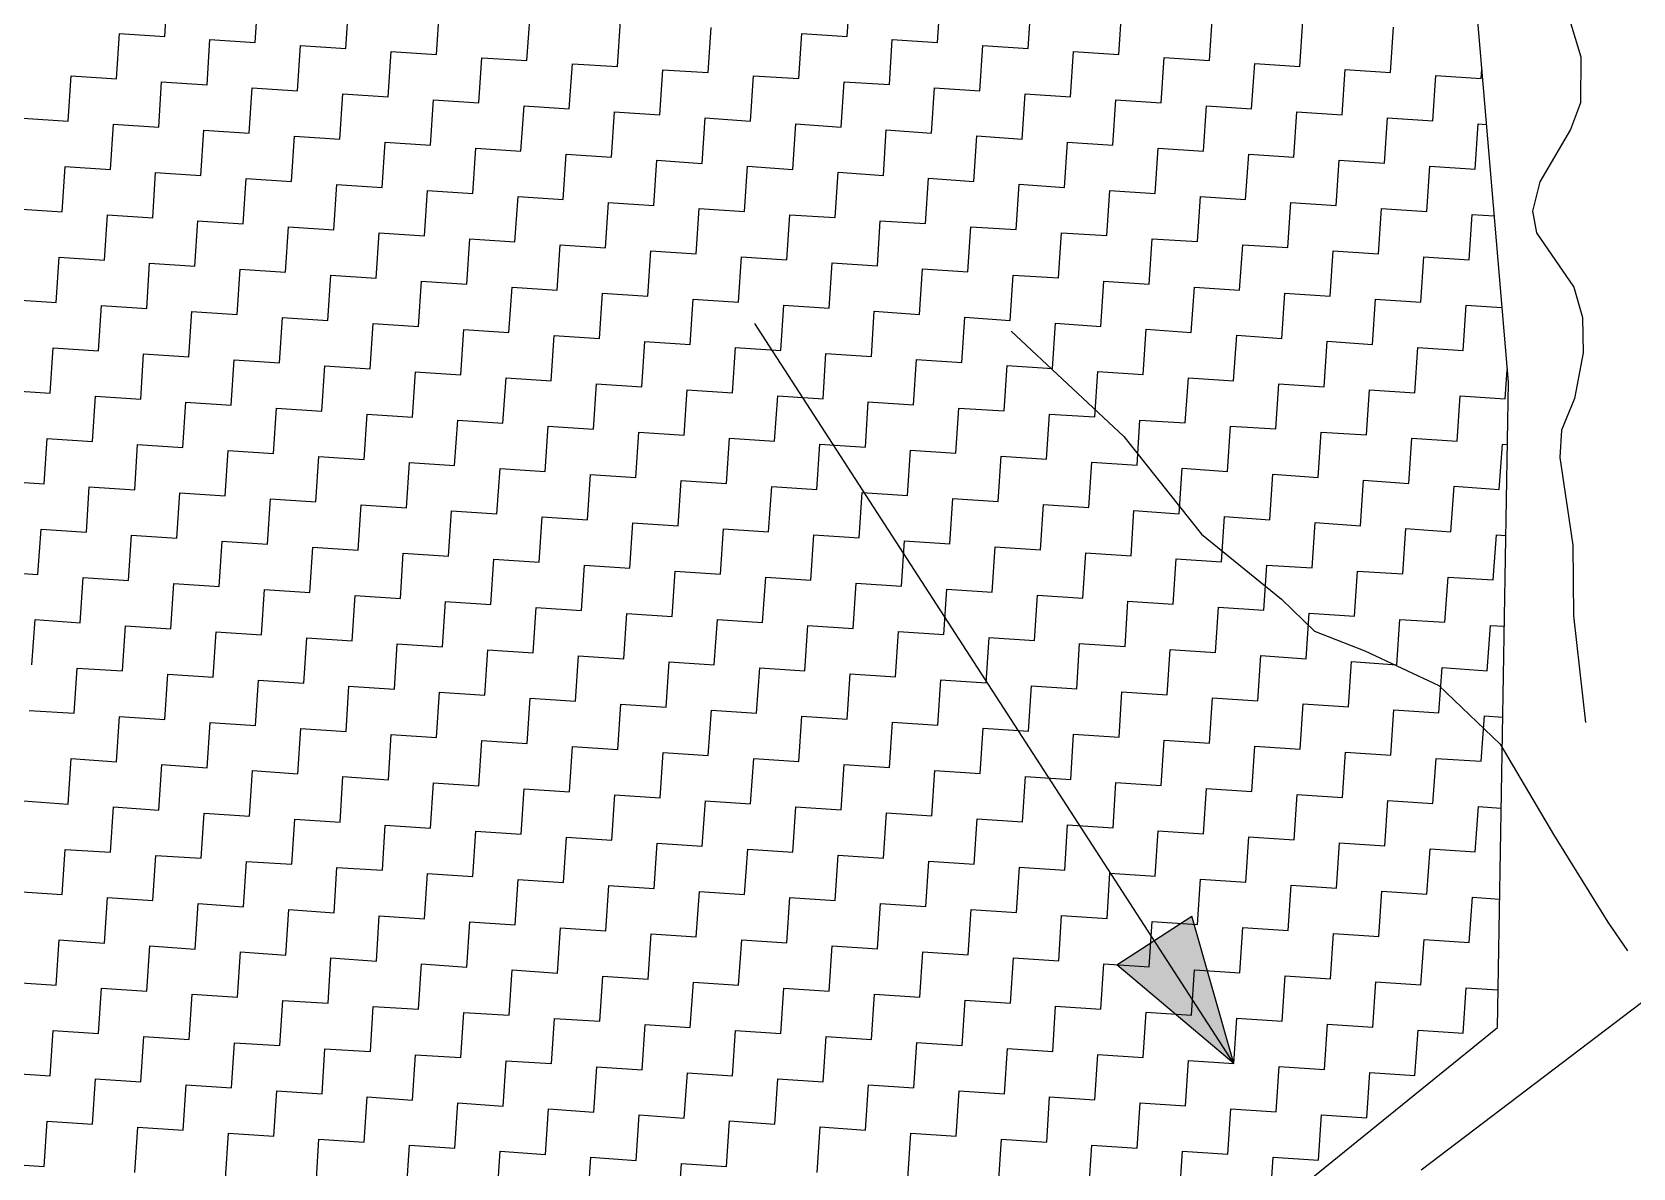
# Model space of a CAD drawing. Header units: metres. Extents: x 286068 to 287358, y 2005630 to 2007098.
# Drawn here: x 286370.8 to 286485.4, y 2006019.1 to 2006100.3 of the extents above; entities that cross this region are included whole.
import ezdxf

# ---------------------------------------------------------------- set-up
doc = ezdxf.new("R2010")
doc.units = ezdxf.units.M
for name, color, linetype in [('LINE_WATER', 4, 'Continuous'), ('POLY_HATCH', 12, 'Continuous'), ('POLY_PARCEL', 6, 'Continuous')]:
    doc.layers.add(name, color=color, linetype=linetype)

msp = doc.modelspace()

# ---------------------------------------------------------------- hatches: boundary and pattern name
h = msp.add_hatch(color=256)
h.paths.add_polyline_path([(286451.13, 2006035.33), (286448.44, 2006033.59), (286456.82, 2006026.54)])
h.paths.add_polyline_path([(286456.82, 2006026.54), (286453.81, 2006037.07), (286451.13, 2006035.33)])

# ---------------------------------------------------------------- linework, layer by layer
for points in [[(286456.82, 2006026.54), (286422.54, 2006079.47)], [(286448.44, 2006033.59), (286453.81, 2006037.07)], [(286456.82, 2006026.54), (286453.81, 2006037.07)], [(286456.82, 2006026.54), (286448.44, 2006033.59)]]:
    msp.add_lwpolyline(points)
at = {"layer": 'LINE_WATER'}
for p, q in [((286479.42, 2006105.9), (286481.66, 2006098.56)), ((286481.66, 2006098.56), (286481.63, 2006095.26)), ((286481.63, 2006095.26), (286480.92, 2006093.36)), ((286480.92, 2006093.36), (286478.73, 2006089.62)), ((286478.73, 2006089.62), (286478.2, 2006087.52)), ((286478.2, 2006087.52), (286478.49, 2006085.95)), ((286478.49, 2006085.95), (286481.15, 2006082.08)), ((286481.15, 2006082.08), (286481.78, 2006079.9)), ((286481.78, 2006079.9), (286481.81, 2006077.37)), ((286440.88, 2006078.92), (286448.94, 2006071.39)), ((286481.81, 2006077.37), (286481.2, 2006074.11)), ((286481.2, 2006074.11), (286480.27, 2006071.84)), ((286448.94, 2006071.39), (286454.5, 2006064.41)), ((286480.27, 2006071.84), (286480.14, 2006069.9)), ((286480.14, 2006069.9), (286481.09, 2006063.62)), ((286454.5, 2006064.41), (286460.22, 2006059.76)), ((286481.09, 2006063.62), (286481.14, 2006058.56)), ((286460.22, 2006059.76), (286462.6, 2006057.46)), ((286462.6, 2006057.46), (286466.2, 2006056.06)), ((286481.14, 2006058.56), (286482, 2006050.93)), ((286466.2, 2006056.06), (286471.48, 2006053.57)), ((286471.48, 2006053.57), (286475.87, 2006049.39)), ((286475.87, 2006049.39), (286479.71, 2006042.92)), ((286479.71, 2006042.92), (286483.58, 2006036.64)), ((286483.58, 2006036.64), (286485, 2006034.6))]:
    msp.add_line(p, q, dxfattribs=at)
at = {"layer": 'POLY_HATCH'}
for p, q in [((286476.47, 2006075.27), (286472, 2006127.85)), ((286475.68, 2006029.11), (286476.47, 2006075.27)), ((286437.62, 2005998.3), (286475.68, 2006029.11))]:
    msp.add_line(p, q, dxfattribs=at)
at = {"layer": 'POLY_HATCH', "linetype": 'Continuous'}
for p, q in [((286380.29, 2006100), (286380.5, 2006103.24)), ((286386.77, 2006099.57), (286386.99, 2006102.81)), ((286393.26, 2006099.14), (286393.47, 2006102.38)), ((286429.13, 2006100.01), (286429.35, 2006103.26)), ((286435.61, 2006099.58), (286435.83, 2006102.83)), ((286442.1, 2006099.15), (286442.31, 2006102.4)), ((286399.74, 2006098.71), (286399.95, 2006101.95)), ((286406.22, 2006098.28), (286406.44, 2006101.52)), ((286412.71, 2006097.85), (286412.92, 2006101.09)), ((286448.58, 2006098.72), (286448.8, 2006101.97)), ((286455.07, 2006098.29), (286455.28, 2006101.53)), ((286461.55, 2006097.86), (286461.76, 2006101.1)), ((286376.83, 2006096.97), (286377.05, 2006100.22)), ((286377.05, 2006100.22), (286380.29, 2006100)), ((286419.19, 2006097.42), (286419.41, 2006100.66)), ((286425.67, 2006096.99), (286425.89, 2006100.23)), ((286425.89, 2006100.23), (286429.13, 2006100.01)), ((286468.03, 2006097.43), (286468.25, 2006100.67)), ((286383.32, 2006096.54), (286383.53, 2006099.79)), ((286383.53, 2006099.79), (286386.77, 2006099.57)), ((286389.8, 2006096.11), (286390.01, 2006099.36)), ((286390.01, 2006099.36), (286393.26, 2006099.14)), ((286396.28, 2006095.68), (286396.5, 2006098.92)), ((286396.5, 2006098.92), (286399.74, 2006098.71)), ((286432.16, 2006096.56), (286432.37, 2006099.8)), ((286432.37, 2006099.8), (286435.61, 2006099.58)), ((286438.64, 2006096.13), (286438.86, 2006099.37)), ((286438.86, 2006099.37), (286442.1, 2006099.15)), ((286445.13, 2006095.7), (286445.34, 2006098.94)), ((286445.34, 2006098.94), (286448.58, 2006098.72)), ((286402.77, 2006095.25), (286402.98, 2006098.49)), ((286402.98, 2006098.49), (286406.22, 2006098.28)), ((286409.25, 2006094.82), (286409.47, 2006098.06)), ((286409.47, 2006098.06), (286412.71, 2006097.85)), ((286415.73, 2006094.39), (286415.95, 2006097.63)), ((286415.95, 2006097.63), (286419.19, 2006097.42)), ((286451.61, 2006095.27), (286451.82, 2006098.51)), ((286451.82, 2006098.51), (286455.07, 2006098.29)), ((286458.09, 2006094.84), (286458.31, 2006098.08)), ((286458.31, 2006098.08), (286461.55, 2006097.86)), ((286464.58, 2006094.41), (286464.79, 2006097.65)), ((286464.79, 2006097.65), (286468.03, 2006097.43)), ((286474.52, 2006097), (286474.56, 2006097.67)), ((286373.37, 2006093.95), (286373.59, 2006097.19)), ((286373.59, 2006097.19), (286376.83, 2006096.97)), ((286379.86, 2006093.52), (286380.07, 2006096.76)), ((286380.07, 2006096.76), (286383.32, 2006096.54)), ((286422.22, 2006093.96), (286422.43, 2006097.2)), ((286422.43, 2006097.2), (286425.67, 2006096.99)), ((286428.7, 2006093.53), (286428.92, 2006096.77)), ((286428.92, 2006096.77), (286432.16, 2006096.56)), ((286471.06, 2006093.98), (286471.28, 2006097.22)), ((286471.28, 2006097.22), (286474.52, 2006097)), ((286386.34, 2006093.09), (286386.56, 2006096.33)), ((286386.56, 2006096.33), (286389.8, 2006096.11)), ((286392.83, 2006092.66), (286393.04, 2006095.9)), ((286393.04, 2006095.9), (286396.28, 2006095.68)), ((286399.31, 2006092.23), (286399.52, 2006095.47)), ((286399.52, 2006095.47), (286402.77, 2006095.25)), ((286435.18, 2006093.1), (286435.4, 2006096.34)), ((286435.4, 2006096.34), (286438.64, 2006096.13)), ((286441.67, 2006092.67), (286441.88, 2006095.91)), ((286441.88, 2006095.91), (286445.13, 2006095.7)), ((286448.15, 2006092.24), (286448.37, 2006095.48)), ((286448.37, 2006095.48), (286451.61, 2006095.27)), ((286370.13, 2006094.16), (286373.37, 2006093.95)), ((286405.79, 2006091.8), (286406.01, 2006095.04)), ((286406.01, 2006095.04), (286409.25, 2006094.82)), ((286412.28, 2006091.37), (286412.49, 2006094.61)), ((286412.49, 2006094.61), (286415.73, 2006094.39)), ((286418.76, 2006090.93), (286418.98, 2006094.18)), ((286418.98, 2006094.18), (286422.22, 2006093.96)), ((286454.64, 2006091.81), (286454.85, 2006095.05)), ((286454.85, 2006095.05), (286458.09, 2006094.84)), ((286461.12, 2006091.38), (286461.33, 2006094.62)), ((286461.33, 2006094.62), (286464.58, 2006094.41)), ((286467.6, 2006090.95), (286467.82, 2006094.19)), ((286467.82, 2006094.19), (286471.06, 2006093.98)), ((286376.4, 2006090.49), (286376.62, 2006093.73)), ((286376.62, 2006093.73), (286379.86, 2006093.52)), ((286382.88, 2006090.06), (286383.1, 2006093.3)), ((286383.1, 2006093.3), (286386.34, 2006093.09)), ((286425.24, 2006090.5), (286425.46, 2006093.75)), ((286425.46, 2006093.75), (286428.7, 2006093.53)), ((286431.73, 2006090.07), (286431.94, 2006093.32)), ((286431.94, 2006093.32), (286435.18, 2006093.1)), ((286474.09, 2006090.52), (286474.3, 2006093.76)), ((286474.3, 2006093.76), (286474.9, 2006093.72)), ((286389.37, 2006089.63), (286389.58, 2006092.87)), ((286389.58, 2006092.87), (286392.83, 2006092.66)), ((286395.85, 2006089.2), (286396.07, 2006092.44)), ((286396.07, 2006092.44), (286399.31, 2006092.23)), ((286402.34, 2006088.77), (286402.55, 2006092.01)), ((286402.55, 2006092.01), (286405.79, 2006091.8)), ((286438.21, 2006089.64), (286438.43, 2006092.89)), ((286438.43, 2006092.89), (286441.67, 2006092.67)), ((286444.69, 2006089.21), (286444.91, 2006092.45)), ((286444.91, 2006092.45), (286448.15, 2006092.24)), ((286451.18, 2006088.78), (286451.39, 2006092.02)), ((286451.39, 2006092.02), (286454.64, 2006091.81)), ((286372.94, 2006087.46), (286373.16, 2006090.71)), ((286373.16, 2006090.71), (286376.4, 2006090.49)), ((286408.82, 2006088.34), (286409.03, 2006091.58)), ((286409.03, 2006091.58), (286412.28, 2006091.37)), ((286415.3, 2006087.91), (286415.52, 2006091.15)), ((286415.52, 2006091.15), (286418.76, 2006090.93)), ((286421.79, 2006087.48), (286422, 2006090.72)), ((286422, 2006090.72), (286425.24, 2006090.5)), ((286457.66, 2006088.35), (286457.88, 2006091.59)), ((286457.88, 2006091.59), (286461.12, 2006091.38)), ((286464.15, 2006087.92), (286464.36, 2006091.16)), ((286464.36, 2006091.16), (286467.6, 2006090.95)), ((286470.63, 2006087.49), (286470.84, 2006090.73)), ((286470.84, 2006090.73), (286474.09, 2006090.52)), ((286379.43, 2006087.03), (286379.64, 2006090.28)), ((286379.64, 2006090.28), (286382.88, 2006090.06)), ((286385.91, 2006086.6), (286386.13, 2006089.84)), ((286386.13, 2006089.84), (286389.37, 2006089.63)), ((286428.27, 2006087.05), (286428.49, 2006090.29)), ((286428.49, 2006090.29), (286431.73, 2006090.07)), ((286434.75, 2006086.62), (286434.97, 2006089.86)), ((286434.97, 2006089.86), (286438.21, 2006089.64)), ((286392.4, 2006086.17), (286392.61, 2006089.41)), ((286392.61, 2006089.41), (286395.85, 2006089.2)), ((286398.88, 2006085.74), (286399.09, 2006088.98)), ((286399.09, 2006088.98), (286402.34, 2006088.77)), ((286405.36, 2006085.31), (286405.58, 2006088.55)), ((286405.58, 2006088.55), (286408.82, 2006088.34)), ((286441.24, 2006086.19), (286441.45, 2006089.43)), ((286441.45, 2006089.43), (286444.69, 2006089.21)), ((286447.72, 2006085.76), (286447.94, 2006089)), ((286447.94, 2006089), (286451.18, 2006088.78)), ((286454.21, 2006085.33), (286454.42, 2006088.57)), ((286454.42, 2006088.57), (286457.66, 2006088.35)), ((286369.7, 2006087.68), (286372.94, 2006087.46)), ((286375.97, 2006084.01), (286376.19, 2006087.25)), ((286376.19, 2006087.25), (286379.43, 2006087.03)), ((286411.85, 2006084.88), (286412.06, 2006088.12)), ((286412.06, 2006088.12), (286415.3, 2006087.91)), ((286418.33, 2006084.45), (286418.55, 2006087.69)), ((286418.55, 2006087.69), (286421.79, 2006087.48)), ((286424.81, 2006084.02), (286425.03, 2006087.26)), ((286425.03, 2006087.26), (286428.27, 2006087.05)), ((286460.69, 2006084.9), (286460.9, 2006088.14)), ((286460.9, 2006088.14), (286464.15, 2006087.92)), ((286467.17, 2006084.46), (286467.39, 2006087.71)), ((286467.39, 2006087.71), (286470.63, 2006087.49)), ((286473.66, 2006084.03), (286473.87, 2006087.28)), ((286473.87, 2006087.28), (286475.45, 2006087.17)), ((286382.45, 2006083.58), (286382.67, 2006086.82)), ((286382.67, 2006086.82), (286385.91, 2006086.6)), ((286388.94, 2006083.15), (286389.15, 2006086.39)), ((286389.15, 2006086.39), (286392.4, 2006086.17)), ((286431.3, 2006083.59), (286431.51, 2006086.83)), ((286431.51, 2006086.83), (286434.75, 2006086.62)), ((286437.78, 2006083.16), (286438, 2006086.4)), ((286438, 2006086.4), (286441.24, 2006086.19)), ((286395.42, 2006082.72), (286395.64, 2006085.96)), ((286395.64, 2006085.96), (286398.88, 2006085.74)), ((286401.91, 2006082.29), (286402.12, 2006085.53)), ((286402.12, 2006085.53), (286405.36, 2006085.31)), ((286408.39, 2006081.85), (286408.6, 2006085.1)), ((286408.6, 2006085.1), (286411.85, 2006084.88)), ((286444.26, 2006082.73), (286444.48, 2006085.97)), ((286444.48, 2006085.97), (286447.72, 2006085.76)), ((286450.75, 2006082.3), (286450.96, 2006085.54)), ((286450.96, 2006085.54), (286454.21, 2006085.33)), ((286457.23, 2006081.87), (286457.45, 2006085.11)), ((286457.45, 2006085.11), (286460.69, 2006084.9)), ((286372.51, 2006080.98), (286372.73, 2006084.22)), ((286372.73, 2006084.22), (286375.97, 2006084.01)), ((286379, 2006080.55), (286379.21, 2006083.79)), ((286379.21, 2006083.79), (286382.45, 2006083.58)), ((286414.87, 2006081.42), (286415.09, 2006084.67)), ((286415.09, 2006084.67), (286418.33, 2006084.45)), ((286421.36, 2006080.99), (286421.57, 2006084.24)), ((286421.57, 2006084.24), (286424.81, 2006084.02)), ((286427.84, 2006080.56), (286428.06, 2006083.81)), ((286428.06, 2006083.81), (286431.3, 2006083.59)), ((286463.72, 2006081.44), (286463.93, 2006084.68)), ((286463.93, 2006084.68), (286467.17, 2006084.46)), ((286470.2, 2006081.01), (286470.41, 2006084.25)), ((286470.41, 2006084.25), (286473.66, 2006084.03)), ((286385.48, 2006080.12), (286385.7, 2006083.36)), ((286385.7, 2006083.36), (286388.94, 2006083.15)), ((286391.96, 2006079.69), (286392.18, 2006082.93)), ((286392.18, 2006082.93), (286395.42, 2006082.72)), ((286434.32, 2006080.13), (286434.54, 2006083.38)), ((286434.54, 2006083.38), (286437.78, 2006083.16)), ((286440.81, 2006079.7), (286441.02, 2006082.94)), ((286441.02, 2006082.94), (286444.26, 2006082.73)), ((286398.45, 2006079.26), (286398.66, 2006082.5)), ((286398.66, 2006082.5), (286401.91, 2006082.29)), ((286404.93, 2006078.83), (286405.15, 2006082.07)), ((286405.15, 2006082.07), (286408.39, 2006081.85)), ((286411.42, 2006078.4), (286411.63, 2006081.64)), ((286411.63, 2006081.64), (286414.87, 2006081.42)), ((286447.29, 2006079.27), (286447.51, 2006082.51)), ((286447.51, 2006082.51), (286450.75, 2006082.3)), ((286453.77, 2006078.84), (286453.99, 2006082.08)), ((286453.99, 2006082.08), (286457.23, 2006081.87)), ((286460.26, 2006078.41), (286460.47, 2006081.65)), ((286460.47, 2006081.65), (286463.72, 2006081.44)), ((286369.27, 2006081.2), (286372.51, 2006080.98)), ((286375.54, 2006077.52), (286375.76, 2006080.77)), ((286375.76, 2006080.77), (286379, 2006080.55)), ((286417.9, 2006077.97), (286418.11, 2006081.21)), ((286418.11, 2006081.21), (286421.36, 2006080.99)), ((286424.38, 2006077.54), (286424.6, 2006080.78)), ((286424.6, 2006080.78), (286427.84, 2006080.56)), ((286430.87, 2006077.11), (286431.08, 2006080.35)), ((286431.08, 2006080.35), (286434.32, 2006080.13)), ((286466.74, 2006077.98), (286466.96, 2006081.22)), ((286466.96, 2006081.22), (286470.2, 2006081.01)), ((286473.23, 2006077.55), (286473.44, 2006080.79)), ((286473.44, 2006080.79), (286476.01, 2006080.62)), ((286382.02, 2006077.09), (286382.24, 2006080.33)), ((286382.24, 2006080.33), (286385.48, 2006080.12)), ((286388.51, 2006076.66), (286388.72, 2006079.9)), ((286388.72, 2006079.9), (286391.96, 2006079.69)), ((286394.99, 2006076.23), (286395.21, 2006079.47)), ((286395.21, 2006079.47), (286398.45, 2006079.26)), ((286437.35, 2006076.68), (286437.57, 2006079.92)), ((286437.57, 2006079.92), (286440.81, 2006079.7)), ((286443.83, 2006076.25), (286444.05, 2006079.49)), ((286444.05, 2006079.49), (286447.29, 2006079.27)), ((286401.48, 2006075.8), (286401.69, 2006079.04)), ((286401.69, 2006079.04), (286404.93, 2006078.83)), ((286407.96, 2006075.37), (286408.17, 2006078.61)), ((286408.17, 2006078.61), (286411.42, 2006078.4)), ((286414.44, 2006074.94), (286414.66, 2006078.18)), ((286414.66, 2006078.18), (286417.9, 2006077.97)), ((286450.32, 2006075.82), (286450.53, 2006079.06)), ((286450.53, 2006079.06), (286453.77, 2006078.84)), ((286456.8, 2006075.38), (286457.02, 2006078.63)), ((286457.02, 2006078.63), (286460.26, 2006078.41)), ((286463.29, 2006074.95), (286463.5, 2006078.2)), ((286463.5, 2006078.2), (286466.74, 2006077.98)), ((286372.08, 2006074.5), (286372.3, 2006077.74)), ((286372.3, 2006077.74), (286375.54, 2006077.52)), ((286378.57, 2006074.07), (286378.78, 2006077.31)), ((286378.78, 2006077.31), (286382.02, 2006077.09)), ((286420.93, 2006074.51), (286421.14, 2006077.75)), ((286421.14, 2006077.75), (286424.38, 2006077.54)), ((286427.41, 2006074.08), (286427.62, 2006077.32)), ((286427.62, 2006077.32), (286430.87, 2006077.11)), ((286469.77, 2006074.52), (286469.98, 2006077.77)), ((286469.98, 2006077.77), (286473.23, 2006077.55)), ((286385.05, 2006073.64), (286385.27, 2006076.88)), ((286385.27, 2006076.88), (286388.51, 2006076.66)), ((286391.53, 2006073.21), (286391.75, 2006076.45)), ((286391.75, 2006076.45), (286394.99, 2006076.23)), ((286398.02, 2006072.77), (286398.23, 2006076.02)), ((286398.23, 2006076.02), (286401.48, 2006075.8)), ((286433.89, 2006073.65), (286434.11, 2006076.89)), ((286434.11, 2006076.89), (286437.35, 2006076.68)), ((286440.38, 2006073.22), (286440.59, 2006076.46)), ((286440.59, 2006076.46), (286443.83, 2006076.25)), ((286446.86, 2006072.79), (286447.08, 2006076.03)), ((286447.08, 2006076.03), (286450.32, 2006075.82)), ((286476.25, 2006074.09), (286476.39, 2006076.17)), ((286368.84, 2006074.71), (286372.08, 2006074.5)), ((286404.5, 2006072.34), (286404.72, 2006075.59)), ((286404.72, 2006075.59), (286407.96, 2006075.37)), ((286410.99, 2006071.91), (286411.2, 2006075.16)), ((286411.2, 2006075.16), (286414.44, 2006074.94)), ((286417.47, 2006071.48), (286417.68, 2006074.73)), ((286417.68, 2006074.73), (286420.93, 2006074.51)), ((286453.34, 2006072.36), (286453.56, 2006075.6)), ((286453.56, 2006075.6), (286456.8, 2006075.38)), ((286459.83, 2006071.93), (286460.04, 2006075.17)), ((286460.04, 2006075.17), (286463.29, 2006074.95)), ((286466.31, 2006071.5), (286466.53, 2006074.74)), ((286466.53, 2006074.74), (286469.77, 2006074.52)), ((286375.11, 2006071.04), (286375.33, 2006074.28)), ((286375.33, 2006074.28), (286378.57, 2006074.07)), ((286381.59, 2006070.61), (286381.81, 2006073.85)), ((286381.81, 2006073.85), (286385.05, 2006073.64)), ((286423.95, 2006071.05), (286424.17, 2006074.3)), ((286424.17, 2006074.3), (286427.41, 2006074.08)), ((286430.44, 2006070.62), (286430.65, 2006073.86)), ((286430.65, 2006073.86), (286433.89, 2006073.65)), ((286472.8, 2006071.07), (286473.01, 2006074.31)), ((286473.01, 2006074.31), (286476.25, 2006074.09)), ((286388.08, 2006070.18), (286388.29, 2006073.42)), ((286388.29, 2006073.42), (286391.53, 2006073.21)), ((286394.56, 2006069.75), (286394.78, 2006072.99)), ((286394.78, 2006072.99), (286398.02, 2006072.77)), ((286401.04, 2006069.32), (286401.26, 2006072.56)), ((286401.26, 2006072.56), (286404.5, 2006072.34)), ((286436.92, 2006070.19), (286437.14, 2006073.43)), ((286437.14, 2006073.43), (286440.38, 2006073.22)), ((286443.4, 2006069.76), (286443.62, 2006073)), ((286443.62, 2006073), (286446.86, 2006072.79)), ((286449.89, 2006069.33), (286450.1, 2006072.57)), ((286450.1, 2006072.57), (286453.34, 2006072.36)), ((286371.65, 2006068.01), (286371.87, 2006071.25)), ((286371.87, 2006071.25), (286375.11, 2006071.04)), ((286407.53, 2006068.89), (286407.74, 2006072.13)), ((286407.74, 2006072.13), (286410.99, 2006071.91)), ((286414.01, 2006068.46), (286414.23, 2006071.7)), ((286414.23, 2006071.7), (286417.47, 2006071.48)), ((286420.5, 2006068.03), (286420.71, 2006071.27)), ((286420.71, 2006071.27), (286423.95, 2006071.05)), ((286456.37, 2006068.9), (286456.59, 2006072.14)), ((286456.59, 2006072.14), (286459.83, 2006071.93)), ((286462.85, 2006068.47), (286463.07, 2006071.71)), ((286463.07, 2006071.71), (286466.31, 2006071.5)), ((286469.34, 2006068.04), (286469.55, 2006071.28)), ((286469.55, 2006071.28), (286472.8, 2006071.07)), ((286378.14, 2006067.58), (286378.35, 2006070.82)), ((286378.35, 2006070.82), (286381.59, 2006070.61)), ((286384.62, 2006067.15), (286384.84, 2006070.39)), ((286384.84, 2006070.39), (286388.08, 2006070.18)), ((286426.98, 2006067.6), (286427.19, 2006070.84)), ((286427.19, 2006070.84), (286430.44, 2006070.62)), ((286433.46, 2006067.17), (286433.68, 2006070.41)), ((286433.68, 2006070.41), (286436.92, 2006070.19)), ((286475.82, 2006067.61), (286476.04, 2006070.85)), ((286476.04, 2006070.85), (286476.39, 2006070.83)), ((286391.1, 2006066.72), (286391.32, 2006069.96)), ((286391.32, 2006069.96), (286394.56, 2006069.75)), ((286397.59, 2006066.29), (286397.8, 2006069.53)), ((286397.8, 2006069.53), (286401.04, 2006069.32)), ((286404.07, 2006065.86), (286404.29, 2006069.1)), ((286404.29, 2006069.1), (286407.53, 2006068.89)), ((286439.95, 2006066.74), (286440.16, 2006069.98)), ((286440.16, 2006069.98), (286443.4, 2006069.76)), ((286446.43, 2006066.31), (286446.65, 2006069.55)), ((286446.65, 2006069.55), (286449.89, 2006069.33)), ((286452.91, 2006065.87), (286453.13, 2006069.12)), ((286453.13, 2006069.12), (286456.37, 2006068.9)), ((286368.41, 2006068.23), (286371.65, 2006068.01)), ((286374.68, 2006064.56), (286374.89, 2006067.8)), ((286374.89, 2006067.8), (286378.14, 2006067.58)), ((286410.55, 2006065.43), (286410.77, 2006068.67)), ((286410.77, 2006068.67), (286414.01, 2006068.46)), ((286417.04, 2006065), (286417.25, 2006068.24)), ((286417.25, 2006068.24), (286420.5, 2006068.03)), ((286423.52, 2006064.57), (286423.74, 2006067.81)), ((286423.74, 2006067.81), (286426.98, 2006067.6)), ((286459.4, 2006065.44), (286459.61, 2006068.69)), ((286459.61, 2006068.69), (286462.85, 2006068.47)), ((286465.88, 2006065.01), (286466.1, 2006068.26)), ((286466.1, 2006068.26), (286469.34, 2006068.04)), ((286472.36, 2006064.58), (286472.58, 2006067.83)), ((286472.58, 2006067.83), (286475.82, 2006067.61)), ((286381.16, 2006064.13), (286381.38, 2006067.37)), ((286381.38, 2006067.37), (286384.62, 2006067.15)), ((286387.65, 2006063.7), (286387.86, 2006066.94)), ((286387.86, 2006066.94), (286391.1, 2006066.72)), ((286430.01, 2006064.14), (286430.22, 2006067.38)), ((286430.22, 2006067.38), (286433.46, 2006067.17)), ((286436.49, 2006063.71), (286436.7, 2006066.95)), ((286436.7, 2006066.95), (286439.95, 2006066.74)), ((286394.13, 2006063.26), (286394.35, 2006066.51)), ((286394.35, 2006066.51), (286397.59, 2006066.29)), ((286400.61, 2006062.83), (286400.83, 2006066.08)), ((286400.83, 2006066.08), (286404.07, 2006065.86)), ((286407.1, 2006062.4), (286407.31, 2006065.65)), ((286407.31, 2006065.65), (286410.55, 2006065.43)), ((286442.97, 2006063.28), (286443.19, 2006066.52)), ((286443.19, 2006066.52), (286446.43, 2006066.31)), ((286449.46, 2006062.85), (286449.67, 2006066.09)), ((286449.67, 2006066.09), (286452.91, 2006065.87)), ((286455.94, 2006062.42), (286456.16, 2006065.66)), ((286456.16, 2006065.66), (286459.4, 2006065.44)), ((286371.22, 2006061.53), (286371.44, 2006064.77)), ((286371.44, 2006064.77), (286374.68, 2006064.56)), ((286377.71, 2006061.1), (286377.92, 2006064.34)), ((286377.92, 2006064.34), (286381.16, 2006064.13)), ((286413.58, 2006061.97), (286413.8, 2006065.22)), ((286413.8, 2006065.22), (286417.04, 2006065)), ((286420.07, 2006061.54), (286420.28, 2006064.78)), ((286420.28, 2006064.78), (286423.52, 2006064.57)), ((286426.55, 2006061.11), (286426.76, 2006064.35)), ((286426.76, 2006064.35), (286430.01, 2006064.14)), ((286462.42, 2006061.99), (286462.64, 2006065.23)), ((286462.64, 2006065.23), (286465.88, 2006065.01)), ((286468.91, 2006061.56), (286469.12, 2006064.8)), ((286469.12, 2006064.8), (286472.36, 2006064.58)), ((286475.39, 2006061.13), (286475.61, 2006064.37)), ((286475.61, 2006064.37), (286476.28, 2006064.32)), ((286384.19, 2006060.67), (286384.41, 2006063.91)), ((286384.41, 2006063.91), (286387.65, 2006063.7)), ((286390.67, 2006060.24), (286390.89, 2006063.48)), ((286390.89, 2006063.48), (286394.13, 2006063.26)), ((286433.03, 2006060.68), (286433.25, 2006063.92)), ((286433.25, 2006063.92), (286436.49, 2006063.71)), ((286439.52, 2006060.25), (286439.73, 2006063.49)), ((286439.73, 2006063.49), (286442.97, 2006063.28)), ((286397.16, 2006059.81), (286397.37, 2006063.05)), ((286397.37, 2006063.05), (286400.61, 2006062.83)), ((286403.64, 2006059.38), (286403.86, 2006062.62)), ((286403.86, 2006062.62), (286407.1, 2006062.4)), ((286410.12, 2006058.95), (286410.34, 2006062.19)), ((286410.34, 2006062.19), (286413.58, 2006061.97)), ((286446, 2006059.82), (286446.22, 2006063.06)), ((286446.22, 2006063.06), (286449.46, 2006062.85)), ((286452.48, 2006059.39), (286452.7, 2006062.63)), ((286452.7, 2006062.63), (286455.94, 2006062.42)), ((286458.97, 2006058.96), (286459.18, 2006062.2)), ((286459.18, 2006062.2), (286462.42, 2006061.99)), ((286367.98, 2006061.74), (286371.22, 2006061.53)), ((286374.25, 2006058.07), (286374.46, 2006061.31)), ((286374.46, 2006061.31), (286377.71, 2006061.1)), ((286380.73, 2006057.64), (286380.95, 2006060.88)), ((286380.95, 2006060.88), (286384.19, 2006060.67)), ((286416.61, 2006058.52), (286416.82, 2006061.76)), ((286416.82, 2006061.76), (286420.07, 2006061.54)), ((286423.09, 2006058.09), (286423.31, 2006061.33)), ((286423.31, 2006061.33), (286426.55, 2006061.11)), ((286429.58, 2006057.66), (286429.79, 2006060.9)), ((286429.79, 2006060.9), (286433.03, 2006060.68)), ((286465.45, 2006058.53), (286465.67, 2006061.77)), ((286465.67, 2006061.77), (286468.91, 2006061.56)), ((286471.93, 2006058.1), (286472.15, 2006061.34)), ((286472.15, 2006061.34), (286475.39, 2006061.13)), ((286387.22, 2006057.21), (286387.43, 2006060.45)), ((286387.43, 2006060.45), (286390.67, 2006060.24)), ((286393.7, 2006056.78), (286393.92, 2006060.02)), ((286393.92, 2006060.02), (286397.16, 2006059.81)), ((286436.06, 2006057.23), (286436.27, 2006060.47)), ((286436.27, 2006060.47), (286439.52, 2006060.25)), ((286442.54, 2006056.79), (286442.76, 2006060.04)), ((286442.76, 2006060.04), (286446, 2006059.82)), ((286400.18, 2006056.35), (286400.4, 2006059.59)), ((286400.4, 2006059.59), (286403.64, 2006059.38)), ((286406.67, 2006055.92), (286406.88, 2006059.16)), ((286406.88, 2006059.16), (286410.12, 2006058.95)), ((286413.15, 2006055.49), (286413.37, 2006058.73)), ((286413.37, 2006058.73), (286416.61, 2006058.52)), ((286449.03, 2006056.36), (286449.24, 2006059.61)), ((286449.24, 2006059.61), (286452.48, 2006059.39)), ((286455.51, 2006055.93), (286455.73, 2006059.18)), ((286455.73, 2006059.18), (286458.97, 2006058.96)), ((286461.99, 2006055.5), (286462.21, 2006058.75)), ((286462.21, 2006058.75), (286465.45, 2006058.53)), ((286370.79, 2006055.05), (286371.01, 2006058.29)), ((286371.01, 2006058.29), (286374.25, 2006058.07)), ((286377.28, 2006054.62), (286377.49, 2006057.86)), ((286377.49, 2006057.86), (286380.73, 2006057.64)), ((286383.76, 2006054.18), (286383.97, 2006057.43)), ((286383.97, 2006057.43), (286387.22, 2006057.21)), ((286419.63, 2006055.06), (286419.85, 2006058.3)), ((286419.85, 2006058.3), (286423.09, 2006058.09)), ((286426.12, 2006054.63), (286426.33, 2006057.87)), ((286426.33, 2006057.87), (286429.58, 2006057.66)), ((286432.6, 2006054.2), (286432.82, 2006057.44)), ((286432.82, 2006057.44), (286436.06, 2006057.23)), ((286468.48, 2006055.07), (286468.69, 2006058.31)), ((286468.69, 2006058.31), (286471.93, 2006058.1)), ((286474.96, 2006054.64), (286475.18, 2006057.88)), ((286475.18, 2006057.88), (286476.17, 2006057.82)), ((286390.24, 2006053.75), (286390.46, 2006057)), ((286390.46, 2006057), (286393.7, 2006056.78)), ((286396.73, 2006053.32), (286396.94, 2006056.57)), ((286396.94, 2006056.57), (286400.18, 2006056.35)), ((286439.09, 2006053.77), (286439.3, 2006057.01)), ((286439.3, 2006057.01), (286442.54, 2006056.79)), ((286445.57, 2006053.34), (286445.78, 2006056.58)), ((286445.78, 2006056.58), (286449.03, 2006056.36)), ((286403.21, 2006052.89), (286403.43, 2006056.14)), ((286403.43, 2006056.14), (286406.67, 2006055.92)), ((286409.69, 2006052.46), (286409.91, 2006055.7)), ((286409.91, 2006055.7), (286413.15, 2006055.49)), ((286416.18, 2006052.03), (286416.39, 2006055.27)), ((286416.39, 2006055.27), (286419.63, 2006055.06)), ((286452.05, 2006052.91), (286452.27, 2006056.15)), ((286452.27, 2006056.15), (286455.51, 2006055.93)), ((286458.54, 2006052.48), (286458.75, 2006055.72)), ((286458.75, 2006055.72), (286461.99, 2006055.5)), ((286465.02, 2006052.05), (286465.24, 2006055.29)), ((286465.24, 2006055.29), (286468.48, 2006055.07)), ((286373.82, 2006051.59), (286374.03, 2006054.83)), ((286374.03, 2006054.83), (286377.28, 2006054.62)), ((286380.3, 2006051.16), (286380.52, 2006054.4)), ((286380.52, 2006054.4), (286383.76, 2006054.18)), ((286422.66, 2006051.6), (286422.88, 2006054.84)), ((286422.88, 2006054.84), (286426.12, 2006054.63)), ((286429.15, 2006051.17), (286429.36, 2006054.41)), ((286429.36, 2006054.41), (286432.6, 2006054.2)), ((286435.63, 2006050.74), (286435.84, 2006053.98)), ((286435.84, 2006053.98), (286439.09, 2006053.77)), ((286471.5, 2006051.62), (286471.72, 2006054.86)), ((286471.72, 2006054.86), (286474.96, 2006054.64)), ((286386.79, 2006050.73), (286387, 2006053.97)), ((286387, 2006053.97), (286390.24, 2006053.75)), ((286393.27, 2006050.3), (286393.48, 2006053.54)), ((286393.48, 2006053.54), (286396.73, 2006053.32)), ((286399.75, 2006049.87), (286399.97, 2006053.11)), ((286399.97, 2006053.11), (286403.21, 2006052.89)), ((286442.11, 2006050.31), (286442.33, 2006053.55)), ((286442.33, 2006053.55), (286445.57, 2006053.34)), ((286448.6, 2006049.88), (286448.81, 2006053.12)), ((286448.81, 2006053.12), (286452.05, 2006052.91)), ((286370.58, 2006051.8), (286373.82, 2006051.59)), ((286406.24, 2006049.44), (286406.45, 2006052.68)), ((286406.45, 2006052.68), (286409.69, 2006052.46)), ((286412.72, 2006049.01), (286412.94, 2006052.25)), ((286412.94, 2006052.25), (286416.18, 2006052.03)), ((286419.2, 2006048.58), (286419.42, 2006051.82)), ((286419.42, 2006051.82), (286422.66, 2006051.6)), ((286455.08, 2006049.45), (286455.29, 2006052.69)), ((286455.29, 2006052.69), (286458.54, 2006052.48)), ((286461.56, 2006049.02), (286461.78, 2006052.26)), ((286461.78, 2006052.26), (286465.02, 2006052.05)), ((286468.05, 2006048.59), (286468.26, 2006051.83)), ((286468.26, 2006051.83), (286471.5, 2006051.62)), ((286376.85, 2006048.13), (286377.06, 2006051.37)), ((286377.06, 2006051.37), (286380.3, 2006051.16)), ((286383.33, 2006047.7), (286383.54, 2006050.94)), ((286383.54, 2006050.94), (286386.79, 2006050.73)), ((286425.69, 2006048.15), (286425.9, 2006051.39)), ((286425.9, 2006051.39), (286429.15, 2006051.17)), ((286432.17, 2006047.71), (286432.39, 2006050.96)), ((286432.39, 2006050.96), (286435.63, 2006050.74)), ((286474.53, 2006048.16), (286474.75, 2006051.4)), ((286474.75, 2006051.4), (286476.06, 2006051.31)), ((286389.81, 2006047.27), (286390.03, 2006050.51)), ((286390.03, 2006050.51), (286393.27, 2006050.3)), ((286396.3, 2006046.84), (286396.51, 2006050.08)), ((286396.51, 2006050.08), (286399.75, 2006049.87)), ((286402.78, 2006046.41), (286403, 2006049.65)), ((286403, 2006049.65), (286406.24, 2006049.44)), ((286438.66, 2006047.28), (286438.87, 2006050.53)), ((286438.87, 2006050.53), (286442.11, 2006050.31)), ((286445.14, 2006046.85), (286445.35, 2006050.1)), ((286445.35, 2006050.1), (286448.6, 2006049.88)), ((286451.62, 2006046.42), (286451.84, 2006049.67)), ((286451.84, 2006049.67), (286455.08, 2006049.45)), ((286373.39, 2006045.1), (286373.6, 2006048.35)), ((286373.6, 2006048.35), (286376.85, 2006048.13)), ((286409.26, 2006045.98), (286409.48, 2006049.22)), ((286409.48, 2006049.22), (286412.72, 2006049.01)), ((286415.75, 2006045.55), (286415.96, 2006048.79)), ((286415.96, 2006048.79), (286419.2, 2006048.58)), ((286422.23, 2006045.12), (286422.45, 2006048.36)), ((286422.45, 2006048.36), (286425.69, 2006048.15)), ((286458.11, 2006045.99), (286458.32, 2006049.24)), ((286458.32, 2006049.24), (286461.56, 2006049.02)), ((286464.59, 2006045.56), (286464.81, 2006048.8)), ((286464.81, 2006048.8), (286468.05, 2006048.59)), ((286471.07, 2006045.13), (286471.29, 2006048.37)), ((286471.29, 2006048.37), (286474.53, 2006048.16)), ((286379.87, 2006044.67), (286380.09, 2006047.92)), ((286380.09, 2006047.92), (286383.33, 2006047.7)), ((286386.36, 2006044.24), (286386.57, 2006047.49)), ((286386.57, 2006047.49), (286389.81, 2006047.27)), ((286428.71, 2006044.69), (286428.93, 2006047.93)), ((286428.93, 2006047.93), (286432.17, 2006047.71)), ((286435.2, 2006044.26), (286435.41, 2006047.5)), ((286435.41, 2006047.5), (286438.66, 2006047.28)), ((286392.84, 2006043.81), (286393.05, 2006047.06)), ((286393.05, 2006047.06), (286396.3, 2006046.84)), ((286399.32, 2006043.38), (286399.54, 2006046.63)), ((286399.54, 2006046.63), (286402.78, 2006046.41)), ((286405.81, 2006042.95), (286406.02, 2006046.19)), ((286406.02, 2006046.19), (286409.26, 2006045.98)), ((286441.68, 2006043.83), (286441.9, 2006047.07)), ((286441.9, 2006047.07), (286445.14, 2006046.85)), ((286448.17, 2006043.4), (286448.38, 2006046.64)), ((286448.38, 2006046.64), (286451.62, 2006046.42)), ((286454.65, 2006042.97), (286454.86, 2006046.21)), ((286454.86, 2006046.21), (286458.11, 2006045.99)), ((286370.15, 2006045.32), (286373.39, 2006045.1)), ((286376.41, 2006041.65), (286376.63, 2006044.89)), ((286376.63, 2006044.89), (286379.87, 2006044.67)), ((286412.29, 2006042.52), (286412.51, 2006045.76)), ((286412.51, 2006045.76), (286415.75, 2006045.55)), ((286418.77, 2006042.09), (286418.99, 2006045.33)), ((286418.99, 2006045.33), (286422.23, 2006045.12)), ((286425.26, 2006041.66), (286425.47, 2006044.9)), ((286425.47, 2006044.9), (286428.71, 2006044.69)), ((286461.13, 2006042.54), (286461.35, 2006045.78)), ((286461.35, 2006045.78), (286464.59, 2006045.56)), ((286467.62, 2006042.11), (286467.83, 2006045.35)), ((286467.83, 2006045.35), (286471.07, 2006045.13)), ((286474.1, 2006041.68), (286474.32, 2006044.92)), ((286474.32, 2006044.92), (286475.94, 2006044.81)), ((286382.9, 2006041.22), (286383.11, 2006044.46)), ((286383.11, 2006044.46), (286386.36, 2006044.24)), ((286389.38, 2006040.79), (286389.6, 2006044.03)), ((286389.6, 2006044.03), (286392.84, 2006043.81)), ((286431.74, 2006041.23), (286431.96, 2006044.47)), ((286431.96, 2006044.47), (286435.2, 2006044.26)), ((286438.22, 2006040.8), (286438.44, 2006044.04)), ((286438.44, 2006044.04), (286441.68, 2006043.83)), ((286395.87, 2006040.36), (286396.08, 2006043.6)), ((286396.08, 2006043.6), (286399.32, 2006043.38)), ((286402.35, 2006039.93), (286402.56, 2006043.17)), ((286402.56, 2006043.17), (286405.81, 2006042.95)), ((286408.83, 2006039.5), (286409.05, 2006042.74)), ((286409.05, 2006042.74), (286412.29, 2006042.52)), ((286444.71, 2006040.37), (286444.92, 2006043.61)), ((286444.92, 2006043.61), (286448.17, 2006043.4)), ((286451.19, 2006039.94), (286451.41, 2006043.18)), ((286451.41, 2006043.18), (286454.65, 2006042.97)), ((286457.68, 2006039.51), (286457.89, 2006042.75)), ((286457.89, 2006042.75), (286461.13, 2006042.54)), ((286372.96, 2006038.62), (286373.17, 2006041.86)), ((286373.17, 2006041.86), (286376.41, 2006041.65)), ((286379.44, 2006038.19), (286379.66, 2006041.43)), ((286379.66, 2006041.43), (286382.9, 2006041.22)), ((286415.32, 2006039.07), (286415.53, 2006042.31)), ((286415.53, 2006042.31), (286418.77, 2006042.09)), ((286421.8, 2006038.64), (286422.02, 2006041.88)), ((286422.02, 2006041.88), (286425.26, 2006041.66)), ((286428.28, 2006038.2), (286428.5, 2006041.45)), ((286428.5, 2006041.45), (286431.74, 2006041.23)), ((286464.16, 2006039.08), (286464.37, 2006042.32)), ((286464.37, 2006042.32), (286467.62, 2006042.11)), ((286470.64, 2006038.65), (286470.86, 2006041.89)), ((286470.86, 2006041.89), (286474.1, 2006041.68)), ((286385.93, 2006037.76), (286386.14, 2006041)), ((286386.14, 2006041), (286389.38, 2006040.79)), ((286392.41, 2006037.33), (286392.62, 2006040.57)), ((286392.62, 2006040.57), (286395.87, 2006040.36)), ((286434.77, 2006037.77), (286434.98, 2006041.02)), ((286434.98, 2006041.02), (286438.22, 2006040.8)), ((286441.25, 2006037.34), (286441.47, 2006040.59)), ((286441.47, 2006040.59), (286444.71, 2006040.37)), ((286398.89, 2006036.9), (286399.11, 2006040.14)), ((286399.11, 2006040.14), (286402.35, 2006039.93)), ((286405.38, 2006036.47), (286405.59, 2006039.71)), ((286405.59, 2006039.71), (286408.83, 2006039.5)), ((286411.86, 2006036.04), (286412.08, 2006039.28)), ((286412.08, 2006039.28), (286415.32, 2006039.07)), ((286447.74, 2006036.91), (286447.95, 2006040.16)), ((286447.95, 2006040.16), (286451.19, 2006039.94)), ((286454.22, 2006036.48), (286454.43, 2006039.72)), ((286454.43, 2006039.72), (286457.68, 2006039.51)), ((286460.7, 2006036.05), (286460.92, 2006039.29)), ((286460.92, 2006039.29), (286464.16, 2006039.08)), ((286369.72, 2006038.84), (286372.96, 2006038.62)), ((286375.98, 2006035.16), (286376.2, 2006038.41)), ((286376.2, 2006038.41), (286379.44, 2006038.19)), ((286382.47, 2006034.73), (286382.68, 2006037.98)), ((286382.68, 2006037.98), (286385.93, 2006037.76)), ((286418.34, 2006035.61), (286418.56, 2006038.85)), ((286418.56, 2006038.85), (286421.8, 2006038.64)), ((286424.83, 2006035.18), (286425.04, 2006038.42)), ((286425.04, 2006038.42), (286428.28, 2006038.2)), ((286431.31, 2006034.75), (286431.53, 2006037.99)), ((286431.53, 2006037.99), (286434.77, 2006037.77)), ((286467.19, 2006035.62), (286467.4, 2006038.86)), ((286467.4, 2006038.86), (286470.64, 2006038.65)), ((286473.67, 2006035.19), (286473.89, 2006038.43)), ((286473.89, 2006038.43), (286475.83, 2006038.3)), ((286388.95, 2006034.3), (286389.17, 2006037.55)), ((286389.17, 2006037.55), (286392.41, 2006037.33)), ((286395.44, 2006033.87), (286395.65, 2006037.11)), ((286395.65, 2006037.11), (286398.89, 2006036.9)), ((286437.79, 2006034.32), (286438.01, 2006037.56)), ((286438.01, 2006037.56), (286441.25, 2006037.34)), ((286444.28, 2006033.89), (286444.49, 2006037.13)), ((286444.49, 2006037.13), (286447.74, 2006036.91)), ((286401.92, 2006033.44), (286402.13, 2006036.68)), ((286402.13, 2006036.68), (286405.38, 2006036.47)), ((286408.4, 2006033.01), (286408.62, 2006036.25)), ((286408.62, 2006036.25), (286411.86, 2006036.04)), ((286414.89, 2006032.58), (286415.1, 2006035.82)), ((286415.1, 2006035.82), (286418.34, 2006035.61)), ((286450.76, 2006033.46), (286450.98, 2006036.7)), ((286450.98, 2006036.7), (286454.22, 2006036.48)), ((286457.25, 2006033.03), (286457.46, 2006036.27)), ((286457.46, 2006036.27), (286460.7, 2006036.05)), ((286463.73, 2006032.6), (286463.94, 2006035.84)), ((286463.94, 2006035.84), (286467.19, 2006035.62)), ((286372.53, 2006032.14), (286372.74, 2006035.38)), ((286372.74, 2006035.38), (286375.98, 2006035.16)), ((286379.01, 2006031.71), (286379.23, 2006034.95)), ((286379.23, 2006034.95), (286382.47, 2006034.73)), ((286385.49, 2006031.28), (286385.71, 2006034.52)), ((286385.71, 2006034.52), (286388.95, 2006034.3)), ((286421.37, 2006032.15), (286421.59, 2006035.39)), ((286421.59, 2006035.39), (286424.83, 2006035.18)), ((286427.85, 2006031.72), (286428.07, 2006034.96)), ((286428.07, 2006034.96), (286431.31, 2006034.75)), ((286434.34, 2006031.29), (286434.55, 2006034.53)), ((286434.55, 2006034.53), (286437.79, 2006034.32)), ((286470.21, 2006032.17), (286470.43, 2006035.41)), ((286470.43, 2006035.41), (286473.67, 2006035.19)), ((286391.98, 2006030.85), (286392.19, 2006034.09)), ((286392.19, 2006034.09), (286395.44, 2006033.87)), ((286398.46, 2006030.42), (286398.68, 2006033.66)), ((286398.68, 2006033.66), (286401.92, 2006033.44)), ((286440.82, 2006030.86), (286441.04, 2006034.1)), ((286441.04, 2006034.1), (286444.28, 2006033.89)), ((286447.3, 2006030.43), (286447.52, 2006033.67)), ((286447.52, 2006033.67), (286450.76, 2006033.46)), ((286369.29, 2006032.35), (286372.53, 2006032.14)), ((286404.95, 2006029.99), (286405.16, 2006033.23)), ((286405.16, 2006033.23), (286408.4, 2006033.01)), ((286411.43, 2006029.56), (286411.64, 2006032.8)), ((286411.64, 2006032.8), (286414.89, 2006032.58)), ((286417.91, 2006029.12), (286418.13, 2006032.37)), ((286418.13, 2006032.37), (286421.37, 2006032.15)), ((286453.79, 2006030), (286454, 2006033.24)), ((286454, 2006033.24), (286457.25, 2006033.03)), ((286460.27, 2006029.57), (286460.49, 2006032.81)), ((286460.49, 2006032.81), (286463.73, 2006032.6)), ((286466.76, 2006029.14), (286466.97, 2006032.38)), ((286466.97, 2006032.38), (286470.21, 2006032.17)), ((286375.55, 2006028.68), (286375.77, 2006031.92)), ((286375.77, 2006031.92), (286379.01, 2006031.71)), ((286382.04, 2006028.25), (286382.25, 2006031.49)), ((286382.25, 2006031.49), (286385.49, 2006031.28)), ((286424.4, 2006028.69), (286424.61, 2006031.94)), ((286424.61, 2006031.94), (286427.85, 2006031.72)), ((286430.88, 2006028.26), (286431.1, 2006031.51)), ((286431.1, 2006031.51), (286434.34, 2006031.29)), ((286437.36, 2006027.83), (286437.58, 2006031.08)), ((286437.58, 2006031.08), (286440.82, 2006030.86)), ((286473.24, 2006028.71), (286473.45, 2006031.95)), ((286473.45, 2006031.95), (286475.72, 2006031.8)), ((286388.52, 2006027.82), (286388.74, 2006031.06)), ((286388.74, 2006031.06), (286391.98, 2006030.85)), ((286395.01, 2006027.39), (286395.22, 2006030.63)), ((286395.22, 2006030.63), (286398.46, 2006030.42)), ((286401.49, 2006026.96), (286401.7, 2006030.2)), ((286401.7, 2006030.2), (286404.95, 2006029.99)), ((286443.85, 2006027.4), (286444.06, 2006030.64)), ((286444.06, 2006030.64), (286447.3, 2006030.43)), ((286450.33, 2006026.97), (286450.55, 2006030.21)), ((286450.55, 2006030.21), (286453.79, 2006030)), ((286372.1, 2006025.65), (286372.31, 2006028.9)), ((286372.31, 2006028.9), (286375.55, 2006028.68)), ((286407.97, 2006026.53), (286408.19, 2006029.77)), ((286408.19, 2006029.77), (286411.43, 2006029.56)), ((286414.46, 2006026.1), (286414.67, 2006029.34)), ((286414.67, 2006029.34), (286417.91, 2006029.12)), ((286420.94, 2006025.67), (286421.15, 2006028.91)), ((286421.15, 2006028.91), (286424.4, 2006028.69)), ((286456.82, 2006026.54), (286457.03, 2006029.78)), ((286457.03, 2006029.78), (286460.27, 2006029.57)), ((286463.3, 2006026.11), (286463.51, 2006029.35)), ((286463.51, 2006029.35), (286466.76, 2006029.14)), ((286469.78, 2006025.68), (286470, 2006028.92)), ((286470, 2006028.92), (286473.24, 2006028.71)), ((286378.58, 2006025.22), (286378.8, 2006028.47)), ((286378.8, 2006028.47), (286382.04, 2006028.25)), ((286385.06, 2006024.79), (286385.28, 2006028.03)), ((286385.28, 2006028.03), (286388.52, 2006027.82)), ((286427.42, 2006025.24), (286427.64, 2006028.48)), ((286427.64, 2006028.48), (286430.88, 2006028.26)), ((286433.91, 2006024.81), (286434.12, 2006028.05)), ((286434.12, 2006028.05), (286437.36, 2006027.83)), ((286391.55, 2006024.36), (286391.76, 2006027.6)), ((286391.76, 2006027.6), (286395.01, 2006027.39)), ((286398.03, 2006023.93), (286398.25, 2006027.17)), ((286398.25, 2006027.17), (286401.49, 2006026.96)), ((286404.52, 2006023.5), (286404.73, 2006026.74)), ((286404.73, 2006026.74), (286407.97, 2006026.53)), ((286440.39, 2006024.38), (286440.61, 2006027.62)), ((286440.61, 2006027.62), (286443.85, 2006027.4)), ((286446.87, 2006023.95), (286447.09, 2006027.19)), ((286447.09, 2006027.19), (286450.33, 2006026.97)), ((286453.36, 2006023.52), (286453.57, 2006026.76)), ((286453.57, 2006026.76), (286456.82, 2006026.54)), ((286368.86, 2006025.87), (286372.1, 2006025.65)), ((286375.12, 2006022.2), (286375.34, 2006025.44)), ((286375.34, 2006025.44), (286378.58, 2006025.22)), ((286411, 2006023.07), (286411.21, 2006026.31)), ((286411.21, 2006026.31), (286414.46, 2006026.1)), ((286417.48, 2006022.64), (286417.7, 2006025.88)), ((286417.7, 2006025.88), (286420.94, 2006025.67)), ((286423.97, 2006022.21), (286424.18, 2006025.45)), ((286424.18, 2006025.45), (286427.42, 2006025.24)), ((286459.84, 2006023.09), (286460.06, 2006026.33)), ((286460.06, 2006026.33), (286463.3, 2006026.11)), ((286466.33, 2006022.65), (286466.54, 2006025.9)), ((286466.54, 2006025.9), (286469.78, 2006025.68)), ((286381.61, 2006021.77), (286381.82, 2006025.01)), ((286381.82, 2006025.01), (286385.06, 2006024.79)), ((286388.09, 2006021.34), (286388.31, 2006024.58)), ((286388.31, 2006024.58), (286391.55, 2006024.36)), ((286430.45, 2006021.78), (286430.67, 2006025.02)), ((286430.67, 2006025.02), (286433.91, 2006024.81)), ((286436.93, 2006021.35), (286437.15, 2006024.59)), ((286437.15, 2006024.59), (286440.39, 2006024.38)), ((286394.57, 2006020.91), (286394.79, 2006024.15)), ((286394.79, 2006024.15), (286398.03, 2006023.93)), ((286401.06, 2006020.48), (286401.27, 2006023.72)), ((286401.27, 2006023.72), (286404.52, 2006023.5)), ((286407.54, 2006020.04), (286407.76, 2006023.29)), ((286407.76, 2006023.29), (286411, 2006023.07)), ((286443.42, 2006020.92), (286443.63, 2006024.16)), ((286443.63, 2006024.16), (286446.87, 2006023.95)), ((286449.9, 2006020.49), (286450.12, 2006023.73)), ((286450.12, 2006023.73), (286453.36, 2006023.52)), ((286456.38, 2006020.06), (286456.6, 2006023.3)), ((286456.6, 2006023.3), (286459.84, 2006023.09)), ((286371.67, 2006019.17), (286371.88, 2006022.41)), ((286371.88, 2006022.41), (286375.12, 2006022.2)), ((286378.15, 2006018.74), (286378.37, 2006021.98)), ((286378.37, 2006021.98), (286381.61, 2006021.77)), ((286414.03, 2006019.61), (286414.24, 2006022.86)), ((286414.24, 2006022.86), (286417.48, 2006022.64)), ((286420.51, 2006019.18), (286420.72, 2006022.43)), ((286420.72, 2006022.43), (286423.97, 2006022.21)), ((286426.99, 2006018.75), (286427.21, 2006022)), ((286427.21, 2006022), (286430.45, 2006021.78)), ((286462.87, 2006019.63), (286463.08, 2006022.87)), ((286463.08, 2006022.87), (286466.33, 2006022.65)), ((286384.63, 2006018.31), (286384.85, 2006021.55)), ((286384.85, 2006021.55), (286388.09, 2006021.34)), ((286391.12, 2006017.88), (286391.33, 2006021.12)), ((286391.33, 2006021.12), (286394.57, 2006020.91)), ((286433.48, 2006018.32), (286433.69, 2006021.57)), ((286433.69, 2006021.57), (286436.93, 2006021.35)), ((286439.96, 2006017.89), (286440.18, 2006021.13)), ((286440.18, 2006021.13), (286443.42, 2006020.92)), ((286397.6, 2006017.45), (286397.82, 2006020.69)), ((286397.82, 2006020.69), (286401.06, 2006020.48)), ((286404.08, 2006017.02), (286404.3, 2006020.26)), ((286404.3, 2006020.26), (286407.54, 2006020.04)), ((286410.57, 2006016.59), (286410.78, 2006019.83)), ((286410.78, 2006019.83), (286414.03, 2006019.61)), ((286446.44, 2006017.46), (286446.66, 2006020.7)), ((286446.66, 2006020.7), (286449.9, 2006020.49)), ((286452.93, 2006017.03), (286453.14, 2006020.27)), ((286453.14, 2006020.27), (286456.38, 2006020.06)), ((286459.41, 2006016.6), (286459.63, 2006019.84)), ((286459.63, 2006019.84), (286462.87, 2006019.63)), ((286368.42, 2006019.39), (286371.67, 2006019.17)), ((286417.05, 2006016.16), (286417.27, 2006019.4)), ((286417.27, 2006019.4), (286420.51, 2006019.18))]:
    msp.add_line(p, q, dxfattribs=at)
at = {"layer": 'POLY_PARCEL'}
msp.add_line((286631.23, 2006141.34), (286470.23, 2006018.9), dxfattribs=at)

doc.saveas('drawing.dxf')
